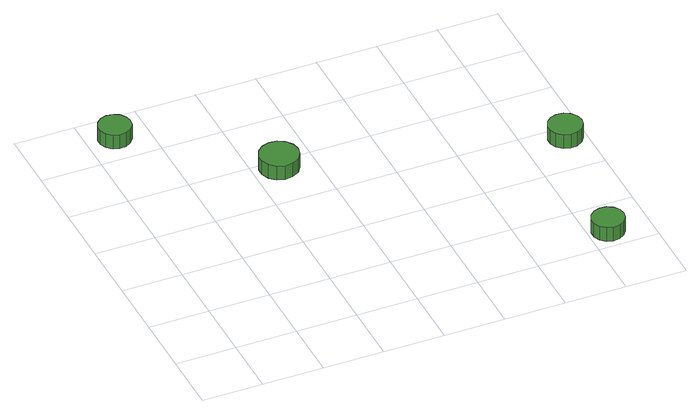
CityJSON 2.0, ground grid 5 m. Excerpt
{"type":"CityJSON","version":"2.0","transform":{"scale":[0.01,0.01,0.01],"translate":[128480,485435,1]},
"CityObjects":{
"tree1":{"type":"SolitaryVegetationObject","attributes":{"function":"something"},"geometry":[{"type":"MultiSurface","lod":"1","boundaries":[[[0,1,2,3,4,5,6,7,8,9,10,11,12,13,14]],[[15,16,17,18,19,20,21,22,23,24,25,26,27,28,29]],[[0,29,28,1]],[[1,28,27,2]],[[2,27,26,3]],[[3,26,25,4]],[[4,25,24,5]],[[5,24,23,6]],[[6,23,22,7]],[[7,22,21,8]],[[8,21,20,9]],[[9,20,19,10]],[[10,19,18,11]],[[11,18,17,12]],[[12,17,16,13]],[[13,16,15,14]],[[14,15,29,0]]]}]},
"tree2":{"type":"SolitaryVegetationObject","attributes":{"function":"something"},"geometry":[{"type":"MultiSurface","lod":"1","boundaries":[[[30,31,32,33,34,35,36,37,38,39,40,41,42,43,44]],[[45,46,47,48,49,50,51,52,53,54,55,56,57,58,59]],[[30,59,58,31]],[[31,58,57,32]],[[32,57,56,33]],[[33,56,55,34]],[[34,55,54,35]],[[35,54,53,36]],[[36,53,52,37]],[[37,52,51,38]],[[38,51,50,39]],[[39,50,49,40]],[[40,49,48,41]],[[41,48,47,42]],[[42,47,46,43]],[[43,46,45,44]],[[44,45,59,30]]]}]},
"tree3":{"type":"SolitaryVegetationObject","attributes":{"function":"something"},"geometry":[{"type":"MultiSurface","lod":"1","boundaries":[[[60,61,62,63,64,65,66,67,68,69,70,71,72,73,74]],[[75,76,77,78,79,80,81,82,83,84,85,86,87,88,89]],[[60,89,88,61]],[[61,88,87,62]],[[62,87,86,63]],[[63,86,85,64]],[[64,85,84,65]],[[65,84,83,66]],[[66,83,82,67]],[[67,82,81,68]],[[68,81,80,69]],[[69,80,79,70]],[[70,79,78,71]],[[71,78,77,72]],[[72,77,76,73]],[[73,76,75,74]],[[74,75,89,60]]]}]},
"tree4":{"type":"SolitaryVegetationObject","attributes":{"function":"something"},"geometry":[{"type":"MultiSurface","lod":"1","boundaries":[[[90,91,92,93,94,95,96,97,98,99,100,101,102,103,104]],[[105,106,107,108,109,110,111,112,113,114,115,116,117,118,119]],[[90,119,118,91]],[[91,118,117,92]],[[92,117,116,93]],[[93,116,115,94]],[[94,115,114,95]],[[95,114,113,96]],[[96,113,112,97]],[[97,112,111,98]],[[98,111,110,99]],[[99,110,109,100]],[[100,109,108,101]],[[101,108,107,102]],[[102,107,106,103]],[[103,106,105,104]],[[104,105,119,90]]]}]}
},
"vertices":[
[355,2757,145],[344,2810,145],[311,2855,145],[264,2882,145],[209,2888,145],[157,2871,145],[116,2834,145],[93,2784,145],[93,2729,145],[116,2679,145],[157,2642,145],[209,2625,145],[264,2631,145],[311,2658,145],[344,2703,145],[344,2703,16],[311,2658,16],[264,2631,16],[209,2625,16],[157,2642,16],[116,2679,16],[93,2729,16],[93,2784,16],[116,2834,16],[157,2871,16],[209,2888,16],[264,2882,16],[311,2855,16],[344,2810,16],[355,2757,16],
[1358,1895,169],[1344,1959,169],[1305,2013,169],[1248,2046,169],[1183,2052,169],[1120,2032,169],[1071,1988,169],[1044,1928,169],[1044,1862,169],[1071,1801,169],[1120,1757,169],[1183,1737,169],[1248,1744,169],[1305,1777,169],[1344,1830,169],[1344,1830,40],[1305,1777,40],[1248,1744,40],[1183,1737,40],[1120,1757,40],[1071,1801,40],[1044,1862,40],[1044,1928,40],[1071,1988,40],[1120,2032,40],[1183,2052,40],[1248,2046,40],[1305,2013,40],[1344,1959,40],[1358,1895,40],
[3284,171,162],[3273,224,162],[3240,269,162],[3193,296,162],[3138,302,162],[3086,285,162],[3045,248,162],[3023,198,162],[3023,143,162],[3045,93,162],[3086,56,162],[3138,39,162],[3193,45,162],[3240,72,162],[3273,117,162],[3273,117,33],[3240,72,33],[3193,45,33],[3138,39,33],[3086,56,33],[3045,93,33],[3023,143,33],[3023,198,33],[3045,248,33],[3086,285,33],[3138,302,33],[3193,296,33],[3240,269,33],[3273,224,33],[3284,171,33],
[3460,1349,174],[3448,1405,174],[3414,1452,174],[3364,1480,174],[3307,1486,174],[3253,1469,174],[3210,1430,174],[3187,1378,174],[3187,1320,174],[3210,1268,174],[3253,1230,174],[3307,1212,174],[3364,1218,174],[3414,1247,174],[3448,1293,174],[3448,1293,45],[3414,1247,45],[3364,1218,45],[3307,1212,45],[3253,1230,45],[3210,1268,45],[3187,1320,45],[3187,1378,45],[3210,1430,45],[3253,1469,45],[3307,1486,45],[3364,1480,45],[3414,1452,45],[3448,1405,45],[3460,1349,45]
]}
